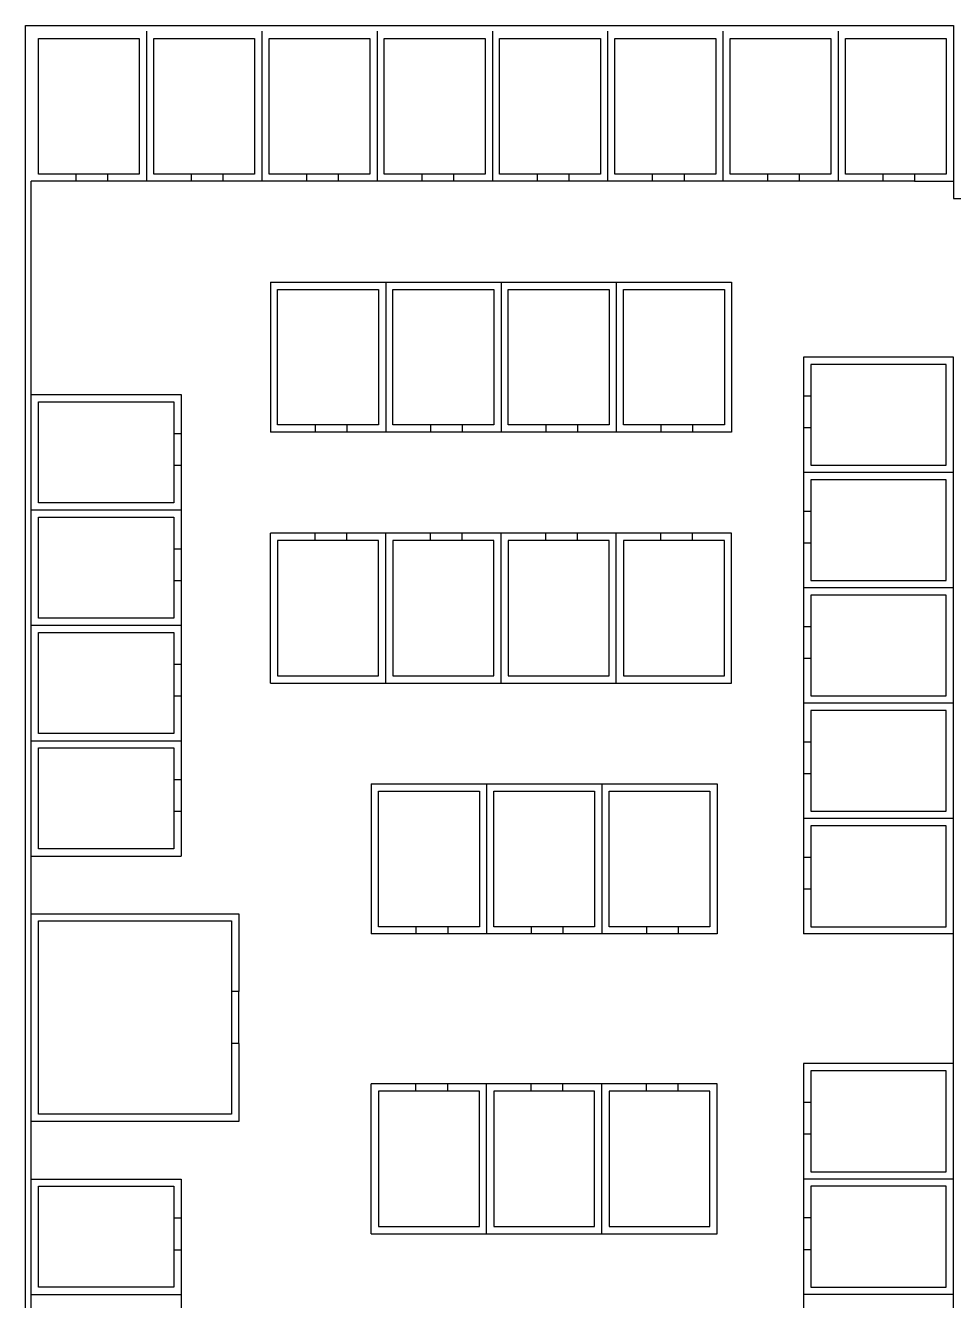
# Model space of a CAD drawing. Header units: millimetres. Extents: x 4085 to 4872, y 1447 to 1654.
# Drawn here: x 4084.87 to 4117.08, y 1609.52 to 1653.74 of the extents above; entities that cross this region are included whole.
import ezdxf

# ---------------------------------------------------------------- set-up
doc = ezdxf.new("R2010")
doc.units = ezdxf.units.MM
for name, color, linetype in [('01', 4, 'Continuous'), ('02', 3, 'Continuous'), ('04', 1, 'Continuous')]:
    doc.layers.add(name, color=color, linetype=linetype)

msp = doc.modelspace()

# ---------------------------------------------------------------- linework, layer by layer
at = {"layer": '01'}
for p, q in [((4087.7236, 1648.5851), (4086.6236, 1648.5851)), ((4087.7236, 1648.3351), (4086.6236, 1648.3351)), ((4091.7236, 1648.5851), (4090.6236, 1648.5851)), ((4091.7236, 1648.3351), (4090.6236, 1648.3351)), ((4095.7236, 1648.5851), (4094.6236, 1648.5851)), ((4095.7236, 1648.3351), (4094.6236, 1648.3351)), ((4099.7236, 1648.5851), (4098.6236, 1648.5851)), ((4099.7236, 1648.3351), (4098.6236, 1648.3351)), ((4103.7236, 1648.5851), (4102.6236, 1648.5851)), ((4103.7236, 1648.3351), (4102.6236, 1648.3351)), ((4107.7236, 1648.5851), (4106.6236, 1648.5851)), ((4107.7236, 1648.3351), (4106.6236, 1648.3351)), ((4111.7236, 1648.5851), (4110.6236, 1648.5851)), ((4111.7236, 1648.3351), (4110.6236, 1648.3351)), ((4115.7236, 1648.5851), (4114.6236, 1648.5851)), ((4115.7236, 1648.3351), (4114.6236, 1648.3351)), ((4111.8736, 1640.8851), (4111.8736, 1639.7851)), ((4112.1236, 1640.8851), (4112.1236, 1639.7851)), ((4096.0236, 1639.8851), (4094.9236, 1639.8851)), ((4100.0236, 1639.8851), (4098.9236, 1639.8851)), ((4104.0236, 1639.8851), (4102.9236, 1639.8851)), ((4108.0236, 1639.8851), (4106.9236, 1639.8851)), ((4090.0236, 1639.5851), (4090.0236, 1638.4851)), ((4090.2736, 1639.5851), (4090.2736, 1638.4851)), ((4096.0236, 1639.6351), (4094.9236, 1639.6351)), ((4100.0236, 1639.6351), (4098.9236, 1639.6351)), ((4104.0236, 1639.6351), (4102.9236, 1639.6351)), ((4108.0236, 1639.6351), (4106.9236, 1639.6351)), ((4111.8736, 1636.8851), (4111.8736, 1635.7851)), ((4112.1236, 1636.8851), (4112.1236, 1635.7851)), ((4096.0236, 1636.1299), (4094.9236, 1636.1299)), ((4096.0236, 1635.8799), (4094.9236, 1635.8799)), ((4100.0236, 1636.1299), (4098.9236, 1636.1299)), ((4100.0236, 1635.8799), (4098.9236, 1635.8799)), ((4104.0236, 1636.1299), (4102.9236, 1636.1299)), ((4104.0236, 1635.8799), (4102.9236, 1635.8799)), ((4108.0236, 1636.1299), (4106.9236, 1636.1299)), ((4108.0236, 1635.8799), (4106.9236, 1635.8799)), ((4090.0236, 1635.5851), (4090.0236, 1634.4851)), ((4090.2736, 1635.5851), (4090.2736, 1634.4851)), ((4111.8736, 1632.8851), (4111.8736, 1631.7851)), ((4112.1236, 1632.8851), (4112.1236, 1631.7851)), ((4090.0236, 1631.5851), (4090.0236, 1630.4851)), ((4090.2736, 1631.5851), (4090.2736, 1630.4851)), ((4111.8736, 1628.8851), (4111.8736, 1627.7851)), ((4112.1236, 1628.8851), (4112.1236, 1627.7851)), ((4090.0236, 1627.5851), (4090.0236, 1626.4851)), ((4090.2736, 1627.5851), (4090.2736, 1626.4851)), ((4111.8736, 1624.8851), (4111.8736, 1623.7851)), ((4112.1236, 1624.8851), (4112.1236, 1623.7851)), ((4099.5236, 1622.4851), (4098.4236, 1622.4851)), ((4099.5236, 1622.2351), (4098.4236, 1622.2351)), ((4103.5236, 1622.4851), (4102.4236, 1622.4851)), ((4103.5236, 1622.2351), (4102.4236, 1622.2351)), ((4107.5236, 1622.4851), (4106.4236, 1622.4851)), ((4107.5236, 1622.2351), (4106.4236, 1622.2351)), ((4092.0236, 1620.2351), (4092.0236, 1618.4351)), ((4092.2736, 1618.4351), (4092.2736, 1620.2351)), ((4099.5236, 1617.0351), (4098.4236, 1617.0351)), ((4103.5236, 1617.0351), (4102.4236, 1617.0351)), ((4107.5236, 1617.0351), (4106.4236, 1617.0351)), ((4099.5236, 1616.7851), (4098.4236, 1616.7851)), ((4103.5236, 1616.7851), (4102.4236, 1616.7851)), ((4107.5236, 1616.7851), (4106.4236, 1616.7851)), ((4111.8736, 1616.3851), (4111.8736, 1615.2851)), ((4112.1236, 1616.3851), (4112.1236, 1615.2851)), ((4090.0236, 1612.3851), (4090.0236, 1611.2851)), ((4090.2736, 1612.3851), (4090.2736, 1611.2851)), ((4111.8736, 1612.3851), (4111.8736, 1611.2851)), ((4112.1236, 1612.3851), (4112.1236, 1611.2851))]:
    msp.add_line(p, q, dxfattribs=at)
at = {"layer": '02'}
for p, q in [((4117.0736, 1653.7351), (4117.0736, 1648.3351)), ((4089.0736, 1653.5351), (4089.0736, 1648.3351)), ((4093.0736, 1653.5351), (4093.0736, 1648.3351)), ((4097.0736, 1653.5351), (4097.0736, 1648.3351)), ((4101.0736, 1653.5351), (4101.0736, 1648.3351)), ((4105.0736, 1653.5351), (4105.0736, 1648.3351)), ((4109.0736, 1653.5351), (4109.0736, 1648.3351)), ((4113.0736, 1653.5351), (4113.0736, 1648.3351)), ((4085.0736, 1640.9351), (4085.0736, 1648.3351)), ((4085.0736, 1622.9351), (4085.0736, 1624.9351)), ((4117.0736, 1617.7351), (4117.0736, 1622.2351)), ((4085.0736, 1613.7351), (4085.0736, 1615.7351))]:
    msp.add_line(p, q, dxfattribs=at)
at = {"layer": '04'}
for p, q in [((4084.8736, 1574.6639), (4084.8736, 1653.7351)), ((4084.8736, 1653.7351), (4117.0736, 1653.7351)), ((4086.6236, 1648.3351), (4085.0736, 1648.3351)), ((4086.6236, 1648.5851), (4086.6236, 1648.3351)), ((4087.7236, 1648.5851), (4087.7236, 1648.3351)), ((4089.0736, 1648.3351), (4087.7236, 1648.3351)), ((4090.6236, 1648.3351), (4089.0736, 1648.3351)), ((4090.6236, 1648.5851), (4090.6236, 1648.3351)), ((4091.7236, 1648.5851), (4091.7236, 1648.3351)), ((4093.0736, 1648.3351), (4091.7236, 1648.3351)), ((4094.6236, 1648.3351), (4093.0736, 1648.3351)), ((4094.6236, 1648.5851), (4094.6236, 1648.3351)), ((4095.7236, 1648.5851), (4095.7236, 1648.3351)), ((4097.0736, 1648.3351), (4095.7236, 1648.3351)), ((4098.6236, 1648.3351), (4097.0736, 1648.3351)), ((4098.6236, 1648.5851), (4098.6236, 1648.3351)), ((4099.7236, 1648.5851), (4099.7236, 1648.3351)), ((4101.0736, 1648.3351), (4099.7236, 1648.3351)), ((4102.6236, 1648.3351), (4101.0736, 1648.3351)), ((4102.6236, 1648.5851), (4102.6236, 1648.3351)), ((4103.7236, 1648.5851), (4103.7236, 1648.3351)), ((4105.0736, 1648.3351), (4103.7236, 1648.3351)), ((4106.6236, 1648.3351), (4105.0736, 1648.3351)), ((4106.6236, 1648.5851), (4106.6236, 1648.3351)), ((4107.7236, 1648.5851), (4107.7236, 1648.3351)), ((4109.0736, 1648.3351), (4107.7236, 1648.3351)), ((4110.6236, 1648.3351), (4109.0736, 1648.3351)), ((4110.6236, 1648.5851), (4110.6236, 1648.3351)), ((4111.7236, 1648.5851), (4111.7236, 1648.3351)), ((4113.0736, 1648.3351), (4111.7236, 1648.3351)), ((4114.6236, 1648.3351), (4113.0736, 1648.3351)), ((4114.6236, 1648.5851), (4114.6236, 1648.3351)), ((4115.7236, 1648.5851), (4115.7236, 1648.3351)), ((4115.7236, 1648.3351), (4117.0736, 1648.3351)), ((4117.0736, 1648.3351), (4117.0736, 1647.7351)), ((4117.0736, 1647.7351), (4118.4236, 1647.7351)), ((4093.3736, 1644.8351), (4097.3736, 1644.8351)), ((4093.3736, 1644.8351), (4093.3736, 1639.6351)), ((4097.3736, 1644.8351), (4101.3736, 1644.8351)), ((4101.3736, 1644.8351), (4105.3736, 1644.8351)), ((4105.3736, 1644.8351), (4109.3736, 1644.8351)), ((4117.0736, 1638.2351), (4117.0736, 1642.2351)), ((4085.0736, 1636.9351), (4085.0736, 1640.9351)), ((4112.1236, 1640.8851), (4111.8736, 1640.8851)), ((4094.9236, 1639.8851), (4094.9236, 1639.6351)), ((4096.0236, 1639.8851), (4096.0236, 1639.6351)), ((4098.9236, 1639.8851), (4098.9236, 1639.6351)), ((4100.0236, 1639.8851), (4100.0236, 1639.6351)), ((4102.9236, 1639.8851), (4102.9236, 1639.6351)), ((4104.0236, 1639.8851), (4104.0236, 1639.6351)), ((4106.9236, 1639.8851), (4106.9236, 1639.6351)), ((4108.0236, 1639.8851), (4108.0236, 1639.6351)), ((4090.0236, 1639.5851), (4090.2736, 1639.5851)), ((4094.9236, 1639.6351), (4093.3736, 1639.6351)), ((4098.9236, 1639.6351), (4097.3736, 1639.6351)), ((4102.9236, 1639.6351), (4101.3736, 1639.6351)), ((4106.9236, 1639.6351), (4105.3736, 1639.6351)), ((4111.8736, 1639.7851), (4111.8736, 1638.2351)), ((4112.1236, 1639.7851), (4111.8736, 1639.7851)), ((4090.0236, 1638.4851), (4090.2736, 1638.4851)), ((4090.2736, 1638.4851), (4090.2736, 1636.9351)), ((4117.0736, 1634.2351), (4117.0736, 1638.2351)), ((4085.0736, 1632.9351), (4085.0736, 1636.9351)), ((4112.1236, 1636.8851), (4111.8736, 1636.8851)), ((4094.9236, 1636.1299), (4093.3736, 1636.1299)), ((4093.3736, 1630.9299), (4093.3736, 1636.1299)), ((4094.9236, 1635.8799), (4094.9236, 1636.1299)), ((4096.0236, 1635.8799), (4096.0236, 1636.1299)), ((4098.9236, 1636.1299), (4097.3736, 1636.1299)), ((4098.9236, 1635.8799), (4098.9236, 1636.1299)), ((4100.0236, 1635.8799), (4100.0236, 1636.1299)), ((4102.9236, 1636.1299), (4101.3736, 1636.1299)), ((4102.9236, 1635.8799), (4102.9236, 1636.1299)), ((4104.0236, 1635.8799), (4104.0236, 1636.1299)), ((4106.9236, 1636.1299), (4105.3736, 1636.1299)), ((4106.9236, 1635.8799), (4106.9236, 1636.1299)), ((4108.0236, 1635.8799), (4108.0236, 1636.1299)), ((4090.0236, 1635.5851), (4090.2736, 1635.5851)), ((4111.8736, 1635.7851), (4111.8736, 1634.2351)), ((4112.1236, 1635.7851), (4111.8736, 1635.7851)), ((4090.0236, 1634.4851), (4090.2736, 1634.4851)), ((4090.2736, 1634.4851), (4090.2736, 1632.9351)), ((4117.0736, 1630.2351), (4117.0736, 1634.2351)), ((4085.0736, 1628.9351), (4085.0736, 1632.9351)), ((4112.1236, 1632.8851), (4111.8736, 1632.8851)), ((4090.0236, 1631.5851), (4090.2736, 1631.5851)), ((4111.8736, 1631.7851), (4111.8736, 1630.2351)), ((4112.1236, 1631.7851), (4111.8736, 1631.7851)), ((4093.3736, 1630.9299), (4097.3736, 1630.9299)), ((4097.3736, 1630.9299), (4101.3736, 1630.9299)), ((4101.3736, 1630.9299), (4105.3736, 1630.9299)), ((4105.3736, 1630.9299), (4109.3736, 1630.9299)), ((4090.0236, 1630.4851), (4090.2736, 1630.4851)), ((4090.2736, 1630.4851), (4090.2736, 1628.9351)), ((4117.0736, 1626.2351), (4117.0736, 1630.2351)), ((4085.0736, 1624.9351), (4085.0736, 1628.9351)), ((4112.1236, 1628.8851), (4111.8736, 1628.8851)), ((4090.0236, 1627.5851), (4090.2736, 1627.5851)), ((4111.8736, 1627.7851), (4111.8736, 1626.2351)), ((4112.1236, 1627.7851), (4111.8736, 1627.7851)), ((4096.8736, 1627.4351), (4100.8736, 1627.4351)), ((4096.8736, 1627.4351), (4096.8736, 1622.2351)), ((4100.8736, 1627.4351), (4104.8736, 1627.4351)), ((4104.8736, 1627.4351), (4108.8736, 1627.4351)), ((4090.0236, 1626.4851), (4090.2736, 1626.4851)), ((4090.2736, 1626.4851), (4090.2736, 1624.9351)), ((4117.0736, 1622.2351), (4117.0736, 1626.2351)), ((4085.0736, 1624.9351), (4090.2736, 1624.9351)), ((4112.1236, 1624.8851), (4111.8736, 1624.8851)), ((4111.8736, 1623.7851), (4111.8736, 1622.2351)), ((4112.1236, 1623.7851), (4111.8736, 1623.7851)), ((4098.4236, 1622.2351), (4096.8736, 1622.2351)), ((4098.4236, 1622.4851), (4098.4236, 1622.2351)), ((4099.5236, 1622.4851), (4099.5236, 1622.2351)), ((4102.4236, 1622.2351), (4100.8736, 1622.2351)), ((4102.4236, 1622.4851), (4102.4236, 1622.2351)), ((4103.5236, 1622.4851), (4103.5236, 1622.2351)), ((4106.4236, 1622.2351), (4104.8736, 1622.2351)), ((4106.4236, 1622.4851), (4106.4236, 1622.2351)), ((4107.5236, 1622.4851), (4107.5236, 1622.2351)), ((4117.0736, 1622.2351), (4111.8736, 1622.2351)), ((4092.2736, 1620.2351), (4092.0236, 1620.2351)), ((4092.2736, 1618.4351), (4092.0236, 1618.4351)), ((4117.0736, 1613.7351), (4117.0736, 1617.7351)), ((4098.4236, 1617.0351), (4096.8736, 1617.0351)), ((4096.8736, 1611.8351), (4096.8736, 1617.0351)), ((4098.4236, 1616.7851), (4098.4236, 1617.0351)), ((4099.5236, 1616.7851), (4099.5236, 1617.0351)), ((4102.4236, 1617.0351), (4100.8736, 1617.0351)), ((4102.4236, 1616.7851), (4102.4236, 1617.0351)), ((4103.5236, 1616.7851), (4103.5236, 1617.0351)), ((4106.4236, 1617.0351), (4104.8736, 1617.0351)), ((4106.4236, 1616.7851), (4106.4236, 1617.0351)), ((4107.5236, 1616.7851), (4107.5236, 1617.0351)), ((4112.1236, 1616.3851), (4111.8736, 1616.3851)), ((4111.8736, 1615.2851), (4111.8736, 1613.7351)), ((4112.1236, 1615.2851), (4111.8736, 1615.2851)), ((4085.0736, 1609.7351), (4085.0736, 1613.7351)), ((4117.0736, 1609.7351), (4117.0736, 1613.7351)), ((4090.0236, 1612.3851), (4090.2736, 1612.3851)), ((4112.1236, 1612.3851), (4111.8736, 1612.3851)), ((4096.8736, 1611.8351), (4100.8736, 1611.8351)), ((4100.8736, 1611.8351), (4104.8736, 1611.8351)), ((4104.8736, 1611.8351), (4108.8736, 1611.8351)), ((4090.0236, 1611.2851), (4090.2736, 1611.2851)), ((4090.2736, 1611.2851), (4090.2736, 1609.7351)), ((4111.8736, 1611.2851), (4111.8736, 1609.7351)), ((4112.1236, 1611.2851), (4111.8736, 1611.2851)), ((4085.0736, 1605.7351), (4085.0736, 1609.7351)), ((4117.0736, 1605.7351), (4117.0736, 1609.7351))]:
    msp.add_line(p, q, dxfattribs=at)
for points in [[(4086.6236, 1648.5851), (4085.3236, 1648.5851), (4085.3236, 1653.2851), (4088.8236, 1653.2851), (4088.8236, 1648.5851), (4087.7236, 1648.5851)], [(4090.6236, 1648.5851), (4089.3236, 1648.5851), (4089.3236, 1653.2851), (4092.8236, 1653.2851), (4092.8236, 1648.5851), (4091.7236, 1648.5851)], [(4094.6236, 1648.5851), (4093.3236, 1648.5851), (4093.3236, 1653.2851), (4096.8236, 1653.2851), (4096.8236, 1648.5851), (4095.7236, 1648.5851)], [(4098.6236, 1648.5851), (4097.3236, 1648.5851), (4097.3236, 1653.2851), (4100.8236, 1653.2851), (4100.8236, 1648.5851), (4099.7236, 1648.5851)], [(4102.6236, 1648.5851), (4101.3236, 1648.5851), (4101.3236, 1653.2851), (4104.8236, 1653.2851), (4104.8236, 1648.5851), (4103.7236, 1648.5851)], [(4106.6236, 1648.5851), (4105.3236, 1648.5851), (4105.3236, 1653.2851), (4108.8236, 1653.2851), (4108.8236, 1648.5851), (4107.7236, 1648.5851)], [(4110.6236, 1648.5851), (4109.3236, 1648.5851), (4109.3236, 1653.2851), (4112.8236, 1653.2851), (4112.8236, 1648.5851), (4111.7236, 1648.5851)], [(4114.6236, 1648.5851), (4113.3236, 1648.5851), (4113.3236, 1653.2851), (4116.8236, 1653.2851), (4116.8236, 1648.5851), (4115.7236, 1648.5851)], [(4097.3736, 1644.8351), (4097.3736, 1639.6351), (4096.0236, 1639.6351)], [(4101.3736, 1644.8351), (4101.3736, 1639.6351), (4100.0236, 1639.6351)], [(4105.3736, 1644.8351), (4105.3736, 1639.6351), (4104.0236, 1639.6351)], [(4109.3736, 1644.8351), (4109.3736, 1639.6351), (4108.0236, 1639.6351)], [(4094.9236, 1639.8851), (4093.6236, 1639.8851), (4093.6236, 1644.5851), (4097.1236, 1644.5851), (4097.1236, 1639.8851), (4096.0236, 1639.8851)], [(4098.9236, 1639.8851), (4097.6236, 1639.8851), (4097.6236, 1644.5851), (4101.1236, 1644.5851), (4101.1236, 1639.8851), (4100.0236, 1639.8851)], [(4102.9236, 1639.8851), (4101.6236, 1639.8851), (4101.6236, 1644.5851), (4105.1236, 1644.5851), (4105.1236, 1639.8851), (4104.0236, 1639.8851)], [(4106.9236, 1639.8851), (4105.6236, 1639.8851), (4105.6236, 1644.5851), (4109.1236, 1644.5851), (4109.1236, 1639.8851), (4108.0236, 1639.8851)], [(4117.0736, 1642.2351), (4111.8736, 1642.2351), (4111.8736, 1640.8851)], [(4112.1236, 1639.7851), (4112.1236, 1638.4851), (4116.8236, 1638.4851), (4116.8236, 1641.9851), (4112.1236, 1641.9851), (4112.1236, 1640.8851)], [(4085.0736, 1640.9351), (4090.2736, 1640.9351), (4090.2736, 1639.5851)], [(4090.0236, 1638.4851), (4090.0236, 1637.1851), (4085.3236, 1637.1851), (4085.3236, 1640.6851), (4090.0236, 1640.6851), (4090.0236, 1639.5851)], [(4117.0736, 1638.2351), (4111.8736, 1638.2351), (4111.8736, 1636.8851)], [(4112.1236, 1635.7851), (4112.1236, 1634.4851), (4116.8236, 1634.4851), (4116.8236, 1637.9851), (4112.1236, 1637.9851), (4112.1236, 1636.8851)], [(4085.0736, 1636.9351), (4090.2736, 1636.9351), (4090.2736, 1635.5851)], [(4090.0236, 1634.4851), (4090.0236, 1633.1851), (4085.3236, 1633.1851), (4085.3236, 1636.6851), (4090.0236, 1636.6851), (4090.0236, 1635.5851)], [(4094.9236, 1635.8799), (4093.6236, 1635.8799), (4093.6236, 1631.1799), (4097.1236, 1631.1799), (4097.1236, 1635.8799), (4096.0236, 1635.8799)], [(4097.3736, 1630.9299), (4097.3736, 1636.1299), (4096.0236, 1636.1299)], [(4098.9236, 1635.8799), (4097.6236, 1635.8799), (4097.6236, 1631.1799), (4101.1236, 1631.1799), (4101.1236, 1635.8799), (4100.0236, 1635.8799)], [(4101.3736, 1630.9299), (4101.3736, 1636.1299), (4100.0236, 1636.1299)], [(4102.9236, 1635.8799), (4101.6236, 1635.8799), (4101.6236, 1631.1799), (4105.1236, 1631.1799), (4105.1236, 1635.8799), (4104.0236, 1635.8799)], [(4105.3736, 1630.9299), (4105.3736, 1636.1299), (4104.0236, 1636.1299)], [(4106.9236, 1635.8799), (4105.6236, 1635.8799), (4105.6236, 1631.1799), (4109.1236, 1631.1799), (4109.1236, 1635.8799), (4108.0236, 1635.8799)], [(4109.3736, 1630.9299), (4109.3736, 1636.1299), (4108.0236, 1636.1299)], [(4117.0736, 1634.2351), (4111.8736, 1634.2351), (4111.8736, 1632.8851)], [(4112.1236, 1631.7851), (4112.1236, 1630.4851), (4116.8236, 1630.4851), (4116.8236, 1633.9851), (4112.1236, 1633.9851), (4112.1236, 1632.8851)], [(4085.0736, 1632.9351), (4090.2736, 1632.9351), (4090.2736, 1631.5851)], [(4090.0236, 1630.4851), (4090.0236, 1629.1851), (4085.3236, 1629.1851), (4085.3236, 1632.6851), (4090.0236, 1632.6851), (4090.0236, 1631.5851)], [(4117.0736, 1630.2351), (4111.8736, 1630.2351), (4111.8736, 1628.8851)], [(4112.1236, 1627.7851), (4112.1236, 1626.4851), (4116.8236, 1626.4851), (4116.8236, 1629.9851), (4112.1236, 1629.9851), (4112.1236, 1628.8851)], [(4085.0736, 1628.9351), (4090.2736, 1628.9351), (4090.2736, 1627.5851)], [(4090.0236, 1626.4851), (4090.0236, 1625.1851), (4085.3236, 1625.1851), (4085.3236, 1628.6851), (4090.0236, 1628.6851), (4090.0236, 1627.5851)], [(4098.4236, 1622.4851), (4097.1236, 1622.4851), (4097.1236, 1627.1851), (4100.6236, 1627.1851), (4100.6236, 1622.4851), (4099.5236, 1622.4851)], [(4100.8736, 1627.4351), (4100.8736, 1622.2351), (4099.5236, 1622.2351)], [(4102.4236, 1622.4851), (4101.1236, 1622.4851), (4101.1236, 1627.1851), (4104.6236, 1627.1851), (4104.6236, 1622.4851), (4103.5236, 1622.4851)], [(4104.8736, 1627.4351), (4104.8736, 1622.2351), (4103.5236, 1622.2351)], [(4106.4236, 1622.4851), (4105.1236, 1622.4851), (4105.1236, 1627.1851), (4108.6236, 1627.1851), (4108.6236, 1622.4851), (4107.5236, 1622.4851)], [(4108.8736, 1627.4351), (4108.8736, 1622.2351), (4107.5236, 1622.2351)], [(4117.0736, 1626.2351), (4111.8736, 1626.2351), (4111.8736, 1624.8851)], [(4112.1236, 1623.7851), (4112.1236, 1622.4851), (4116.8236, 1622.4851), (4116.8236, 1625.9851), (4112.1236, 1625.9851), (4112.1236, 1624.8851)], [(4092.2736, 1618.4351), (4092.2736, 1615.7351), (4085.0736, 1615.7351), (4085.0736, 1622.9351), (4092.2736, 1622.9351), (4092.2736, 1620.2351)], [(4092.0236, 1618.4351), (4092.0236, 1615.9851), (4085.3236, 1615.9851), (4085.3236, 1622.6851), (4092.0236, 1622.6851), (4092.0236, 1620.2351)], [(4117.0736, 1617.7351), (4111.8736, 1617.7351), (4111.8736, 1616.3851)], [(4112.1236, 1615.2851), (4112.1236, 1613.9851), (4116.8236, 1613.9851), (4116.8236, 1617.4851), (4112.1236, 1617.4851), (4112.1236, 1616.3851)], [(4100.8736, 1611.8351), (4100.8736, 1617.0351), (4099.5236, 1617.0351)], [(4104.8736, 1611.8351), (4104.8736, 1617.0351), (4103.5236, 1617.0351)], [(4108.8736, 1611.8351), (4108.8736, 1617.0351), (4107.5236, 1617.0351)], [(4098.4236, 1616.7851), (4097.1236, 1616.7851), (4097.1236, 1612.0851), (4100.6236, 1612.0851), (4100.6236, 1616.7851), (4099.5236, 1616.7851)], [(4102.4236, 1616.7851), (4101.1236, 1616.7851), (4101.1236, 1612.0851), (4104.6236, 1612.0851), (4104.6236, 1616.7851), (4103.5236, 1616.7851)], [(4106.4236, 1616.7851), (4105.1236, 1616.7851), (4105.1236, 1612.0851), (4108.6236, 1612.0851), (4108.6236, 1616.7851), (4107.5236, 1616.7851)], [(4085.0736, 1613.7351), (4090.2736, 1613.7351), (4090.2736, 1612.3851)], [(4090.0236, 1611.2851), (4090.0236, 1609.9851), (4085.3236, 1609.9851), (4085.3236, 1613.4851), (4090.0236, 1613.4851), (4090.0236, 1612.3851)], [(4117.0736, 1613.7351), (4111.8736, 1613.7351), (4111.8736, 1612.3851)], [(4112.1236, 1611.2851), (4112.1236, 1609.9851), (4116.8236, 1609.9851), (4116.8236, 1613.4851), (4112.1236, 1613.4851), (4112.1236, 1612.3851)], [(4085.0736, 1609.7351), (4090.2736, 1609.7351), (4090.2736, 1608.3851)], [(4117.0736, 1609.7351), (4111.8736, 1609.7351), (4111.8736, 1608.3851)]]:
    msp.add_lwpolyline(points, dxfattribs=at)

doc.saveas('drawing.dxf')
